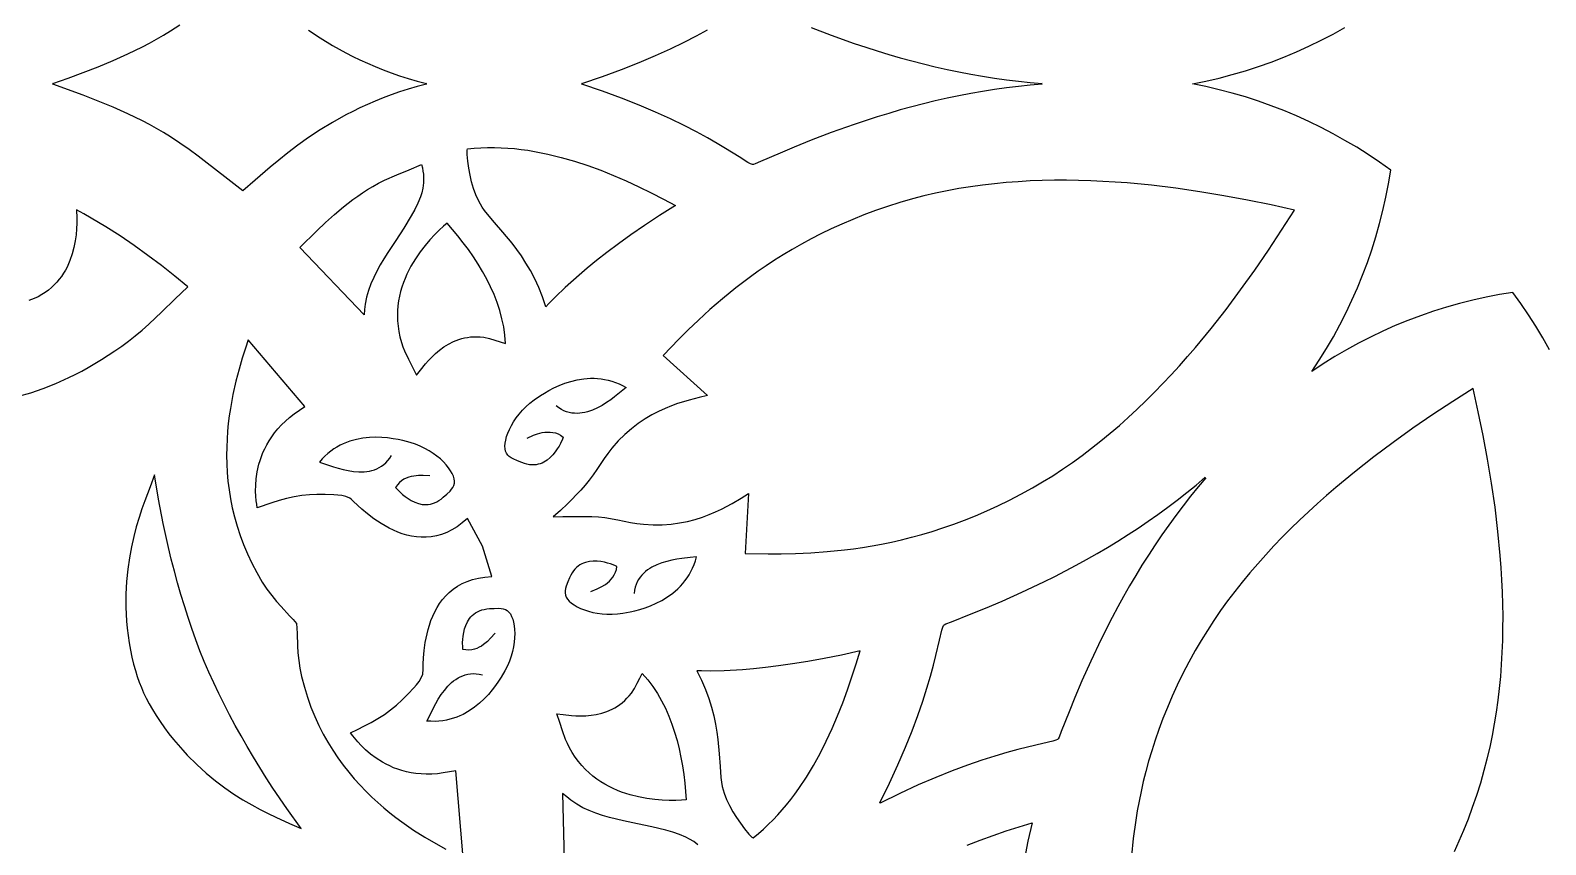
# Model space of a CAD drawing. Extents: x -125 to 125, y -125 to 125.
# Drawn here: x -71.8 to -2.5, y -34.9 to 2.4 of the extents above; entities that cross this region are included whole.
import ezdxf

# ---------------------------------------------------------------- set-up
doc = ezdxf.new("R2010")
doc.units = 0
doc.header["$MEASUREMENT"] = 0
doc.layers.add('LAYER_1', color=18, linetype='CONTINUOUS')
doc.layers.add('LAYER_2', color=150, linetype='CONTINUOUS')

msp = doc.modelspace()

# ---------------------------------------------------------------- linework, layer by layer
at = {"layer": 'LAYER_1'}
for points in [[(-59.096, 2.451), (-58.568, 2.101), (-58.001, 1.755), (-57.394, 1.417), (-57.075, 1.253), (-56.745, 1.092), (-56.404, 0.936), (-56.053, 0.785), (-55.69, 0.638), (-55.317, 0.498), (-54.931, 0.364), (-54.534, 0.237), (-54.126, 0.118), (-53.705, 0.006), (-53.735, -0.007), (-53.705, -0.021), (-54.126, -0.132), (-54.534, -0.252), (-54.931, -0.379), (-55.317, -0.513), (-55.69, -0.653), (-56.053, -0.799), (-56.404, -0.951), (-56.745, -1.107), (-57.075, -1.268), (-57.394, -1.432), (-58.001, -1.77), (-58.568, -2.116), (-59.096, -2.466), (-59.587, -2.816), (-60.043, -3.162), (-60.464, -3.498), (-60.852, -3.822), (-61.536, -4.413), (-62.105, -4.9), (-62.928, -4.271), (-63.745, -3.635), (-64.156, -3.321), (-64.572, -3.014), (-64.995, -2.717), (-65.427, -2.433), (-65.74, -2.239), (-66.058, -2.054), (-66.38, -1.875), (-66.707, -1.704), (-67.369, -1.38), (-68.044, -1.078), (-68.727, -0.795), (-69.417, -0.527), (-70.806, -0.021), (-70.781, -0.007), (-70.806, 0.006), (-70.111, 0.255), (-69.417, 0.512), (-68.727, 0.78), (-68.044, 1.063), (-67.369, 1.365), (-66.707, 1.689), (-66.38, 1.861), (-66.058, 2.039), (-65.74, 2.225), (-65.427, 2.418), (-64.995, 2.703)], [(-36.084, 2.572), (-35.167, 2.223), (-34.11, 1.847), (-33.588, 1.672), (-33.063, 1.504), (-32.535, 1.343), (-32.005, 1.189), (-31.473, 1.043), (-30.938, 0.905), (-30.401, 0.775), (-29.862, 0.653), (-29.322, 0.54), (-28.78, 0.436), (-28.236, 0.34), (-27.691, 0.254), (-27.145, 0.177), (-26.599, 0.11), (-26.051, 0.053), (-25.503, 0.006), (-25.604, -0.007), (-25.503, -0.021), (-26.051, -0.068), (-26.599, -0.125), (-27.145, -0.192), (-27.691, -0.269), (-28.236, -0.355), (-28.78, -0.45), (-29.322, -0.555), (-29.862, -0.668), (-30.401, -0.79), (-30.938, -0.92), (-31.473, -1.058), (-32.005, -1.204), (-32.535, -1.357), (-33.063, -1.518), (-34.11, -1.862), (-35.167, -2.237), (-36.084, -2.586), (-36.864, -2.901), (-37.509, -3.174), (-38.402, -3.566), (-38.653, -3.67), (-38.732, -3.695), (-38.779, -3.702), (-38.856, -3.675), (-38.983, -3.606), (-39.387, -3.353), (-40.002, -2.97), (-40.392, -2.738), (-40.837, -2.483), (-41.34, -2.209), (-41.903, -1.919), (-42.525, -1.615), (-43.208, -1.303), (-43.954, -0.983), (-44.763, -0.661), (-45.638, -0.339), (-46.579, -0.021), (-46.554, -0.007), (-46.579, 0.006), (-45.638, 0.325), (-44.763, 0.647), (-43.954, 0.969), (-43.208, 1.288), (-42.525, 1.601), (-41.903, 1.904), (-41.34, 2.194), (-40.837, 2.469)], [(-2.276, -12.189), (-2.58, -11.645), (-2.9, -11.109), (-3.235, -10.582), (-3.585, -10.065), (-3.951, -9.556), (-4.569, -9.658), (-5.184, -9.777), (-5.794, -9.913), (-6.399, -10.067), (-6.999, -10.237), (-7.594, -10.423), (-8.182, -10.627), (-8.765, -10.846), (-9.342, -11.082), (-9.911, -11.334), (-10.474, -11.602), (-11.029, -11.886), (-11.576, -12.186), (-12.115, -12.501), (-12.646, -12.832), (-13.168, -13.178), (-12.822, -12.656), (-12.491, -12.126), (-12.176, -11.587), (-11.876, -11.039), (-11.592, -10.484), (-11.324, -9.922), (-11.072, -9.352), (-10.837, -8.776), (-10.617, -8.193), (-10.414, -7.604), (-10.228, -7.01), (-10.058, -6.41), (-9.906, -5.805), (-9.77, -5.195), (-9.652, -4.581), (-9.551, -3.963), (-10.06, -3.598), (-10.579, -3.248), (-11.107, -2.913), (-11.643, -2.594), (-12.187, -2.289), (-12.74, -2.001), (-13.3, -1.728), (-13.867, -1.471), (-14.442, -1.231), (-15.023, -1.006), (-15.61, -0.798), (-16.204, -0.606), (-16.802, -0.431), (-17.407, -0.273), (-18.016, -0.132), (-18.63, -0.007), (-18.016, 0.117), (-17.407, 0.258), (-16.802, 0.417), (-16.204, 0.592), (-15.61, 0.783), (-15.023, 0.992), (-14.442, 1.216), (-13.868, 1.457), (-13.301, 1.714), (-12.741, 1.987), (-12.189, 2.276), (-11.645, 2.58)], [(-72.38, -14.317), (-71.82, -14.152), (-71.25, -13.956), (-70.669, -13.727), (-70.08, -13.463), (-69.783, -13.317), (-69.484, -13.161), (-69.183, -12.996), (-68.88, -12.82), (-68.576, -12.635), (-68.271, -12.439), (-67.964, -12.232), (-67.656, -12.014), (-67.347, -11.785), (-67.038, -11.545), (-66.721, -11.284), (-66.412, -11.013), (-65.813, -10.45), (-65.224, -9.874), (-64.63, -9.305), (-65.229, -8.813), (-65.837, -8.331), (-66.456, -7.861), (-67.086, -7.406), (-67.727, -6.968), (-68.38, -6.55), (-69.046, -6.154), (-69.384, -5.965), (-69.726, -5.783), (-69.711, -6.159), (-69.712, -6.389), (-69.723, -6.643), (-69.747, -6.916), (-69.787, -7.202), (-69.845, -7.497), (-69.925, -7.798), (-70.028, -8.099), (-70.159, -8.396), (-70.235, -8.541), (-70.319, -8.684), (-70.411, -8.823), (-70.512, -8.959), (-70.621, -9.09), (-70.74, -9.217), (-70.868, -9.338), (-71.007, -9.452), (-71.155, -9.561), (-71.314, -9.661), (-71.484, -9.755), (-71.666, -9.839), (-71.908, -9.934)], [(-52.022, -35.46), (-52.362, -31.466), (-52.651, -31.522), (-52.93, -31.57), (-53.199, -31.603), (-53.459, -31.62), (-53.709, -31.623), (-53.95, -31.613), (-54.182, -31.591), (-54.405, -31.557), (-54.618, -31.513), (-54.823, -31.46), (-55.018, -31.398), (-55.205, -31.328), (-55.383, -31.251), (-55.552, -31.169), (-55.712, -31.082), (-56.007, -30.896), (-56.267, -30.702), (-56.494, -30.507), (-56.687, -30.318), (-56.848, -30.142), (-57.074, -29.862), (-57.175, -29.725), (-56.858, -29.575), (-56.541, -29.418), (-56.228, -29.252), (-55.922, -29.075), (-55.625, -28.885), (-55.34, -28.68), (-55.069, -28.458), (-54.815, -28.218), (-54.544, -27.949), (-54.276, -27.674), (-54.152, -27.53), (-54.04, -27.379), (-53.943, -27.219), (-53.865, -27.049), (-53.853, -26.813), (-53.846, -26.583), (-53.832, -26.295), (-53.802, -25.96), (-53.752, -25.591), (-53.674, -25.198), (-53.623, -24.997), (-53.563, -24.794), (-53.493, -24.591), (-53.412, -24.39), (-53.319, -24.192), (-53.214, -23.999), (-53.097, -23.812), (-52.965, -23.632), (-52.818, -23.461), (-52.657, -23.301), (-52.479, -23.153), (-52.283, -23.018), (-52.07, -22.898), (-51.839, -22.795), (-51.588, -22.709), (-51.317, -22.643), (-51.025, -22.597), (-50.711, -22.574), (-51.137, -21.189), (-51.821, -19.911), (-52.059, -20.116), (-52.297, -20.29), (-52.536, -20.435), (-52.774, -20.552), (-53.011, -20.642), (-53.246, -20.708), (-53.48, -20.751), (-53.71, -20.772), (-53.938, -20.773), (-54.162, -20.756), (-54.383, -20.722), (-54.598, -20.673), (-54.809, -20.61), (-55.014, -20.536), (-55.214, -20.451), (-55.406, -20.357), (-55.592, -20.257), (-55.771, -20.15), (-56.104, -19.927), (-56.401, -19.702), (-56.658, -19.486), (-57.039, -19.135), (-57.154, -19.025), (-57.215, -18.976), (-57.39, -18.911), (-57.572, -18.867), (-57.758, -18.84), (-57.948, -18.825), (-58.332, -18.82), (-58.713, -18.822), (-59.063, -18.831), (-59.411, -18.866), (-59.757, -18.923), (-60.102, -18.999), (-60.443, -19.09), (-60.782, -19.194), (-61.448, -19.425), (-61.473, -19.256), (-61.494, -19.099), (-61.512, -18.899), (-61.522, -18.661), (-61.519, -18.39), (-61.496, -18.092), (-61.449, -17.771), (-61.372, -17.431), (-61.321, -17.256), (-61.26, -17.078), (-61.188, -16.898), (-61.105, -16.717), (-61.011, -16.535), (-60.904, -16.352), (-60.784, -16.17), (-60.651, -15.989), (-60.502, -15.809), (-60.339, -15.632), (-60.16, -15.457), (-59.964, -15.285), (-59.751, -15.118), (-59.519, -14.955), (-59.275, -14.79), (-61.86, -11.726), (-61.99, -12.118), (-62.133, -12.569), (-62.281, -13.074), (-62.427, -13.63), (-62.563, -14.232), (-62.68, -14.877), (-62.73, -15.215), (-62.773, -15.561), (-62.807, -15.916), (-62.833, -16.28), (-62.848, -16.651), (-62.852, -17.03), (-62.844, -17.415), (-62.823, -17.807), (-62.788, -18.205), (-62.739, -18.608), (-62.674, -19.015), (-62.591, -19.428), (-62.492, -19.844), (-62.373, -20.263), (-62.235, -20.686), (-62.077, -21.111), (-61.897, -21.538), (-61.695, -21.966), (-61.469, -22.395), (-61.219, -22.825), (-61.005, -23.152), (-60.786, -23.446), (-60.568, -23.711), (-60.354, -23.951), (-59.964, -24.366), (-59.797, -24.548), (-59.656, -24.717), (-59.634, -24.936), (-59.622, -25.183), (-59.603, -25.752), (-59.584, -26.072), (-59.551, -26.414), (-59.497, -26.777), (-59.418, -27.159), (-59.291, -27.639), (-59.147, -28.103), (-58.987, -28.549), (-58.812, -28.978), (-58.624, -29.39), (-58.423, -29.787), (-58.21, -30.167), (-57.986, -30.532), (-57.753, -30.881), (-57.51, -31.216), (-57.26, -31.536), (-57.004, -31.841), (-56.742, -32.133), (-56.475, -32.411), (-56.204, -32.676), (-55.931, -32.928), (-55.656, -33.167), (-55.38, -33.394), (-55.105, -33.609), (-54.831, -33.812), (-54.292, -34.185), (-53.77, -34.515), (-53.274, -34.805), (-52.812, -35.057)], [(-6.636, -35.17), (-6.415, -34.685), (-6.201, -34.185), (-5.995, -33.67), (-5.798, -33.138), (-5.61, -32.59), (-5.431, -32.026), (-5.264, -31.445), (-5.127, -30.92), (-5.003, -30.391), (-4.891, -29.859), (-4.792, -29.323), (-4.705, -28.785), (-4.63, -28.243), (-4.567, -27.7), (-4.514, -27.153), (-4.472, -26.605), (-4.441, -26.055), (-4.42, -25.503), (-4.409, -24.95), (-4.408, -24.395), (-4.415, -23.84), (-4.432, -23.284), (-4.457, -22.728), (-4.491, -22.171), (-4.532, -21.615), (-4.638, -20.503), (-4.772, -19.395), (-4.932, -18.291), (-5.115, -17.195), (-5.319, -16.107), (-5.54, -15.03), (-5.778, -13.966), (-6.698, -14.552), (-7.617, -15.157), (-8.53, -15.783), (-9.435, -16.43), (-10.329, -17.098), (-11.207, -17.787), (-12.069, -18.498), (-12.491, -18.863), (-12.909, -19.232), (-13.32, -19.608), (-13.725, -19.989), (-14.123, -20.377), (-14.514, -20.77), (-14.897, -21.169), (-15.273, -21.574), (-15.64, -21.985), (-15.998, -22.402), (-16.347, -22.826), (-16.687, -23.255), (-17.016, -23.691), (-17.336, -24.134), (-17.645, -24.582), (-17.942, -25.038), (-18.228, -25.499), (-18.503, -25.968), (-18.795, -26.497), (-19.068, -27.022), (-19.322, -27.542), (-19.558, -28.058), (-19.777, -28.568), (-19.98, -29.073), (-20.166, -29.572), (-20.337, -30.064), (-20.493, -30.55), (-20.635, -31.029), (-20.764, -31.501), (-20.879, -31.965), (-20.983, -32.421), (-21.075, -32.869), (-21.156, -33.308), (-21.227, -33.739), (-21.342, -34.57), (-21.423, -35.362)], [(-41.271, -34.863), (-41.462, -34.715), (-41.649, -34.599), (-41.824, -34.508), (-42.111, -34.39), (-42.42, -34.285), (-42.735, -34.192), (-43.379, -34.036), (-44.031, -33.901), (-44.683, -33.766), (-45.006, -33.692), (-45.325, -33.611), (-45.638, -33.52), (-45.945, -33.416), (-46.245, -33.297), (-46.535, -33.16), (-46.816, -33.003), (-47.085, -32.822), (-47.278, -32.671), (-47.466, -32.515), (-47.367, -36.778)], [(-28.943, -34.885), (-28.353, -34.651), (-27.758, -34.432), (-27.162, -34.227), (-26.566, -34.035), (-25.973, -33.854), (-26.16, -34.701), (-26.32, -35.498)]]:
    msp.add_lwpolyline(points, dxfattribs=at)
for points in [[(-51.821, -2.98), (-51.514, -2.951), (-51.207, -2.931), (-50.9, -2.921), (-50.592, -2.921), (-50.285, -2.93), (-49.977, -2.947), (-49.669, -2.974), (-49.362, -3.008), (-49.054, -3.051), (-48.748, -3.101), (-48.136, -3.224), (-47.526, -3.374), (-46.921, -3.549), (-46.319, -3.747), (-45.723, -3.965), (-45.133, -4.202), (-44.55, -4.454), (-43.975, -4.719), (-43.408, -4.996), (-42.851, -5.281), (-42.304, -5.573), (-43.035, -6.04), (-43.712, -6.49), (-44.337, -6.924), (-44.91, -7.338), (-45.434, -7.732), (-45.909, -8.104), (-46.336, -8.452), (-46.716, -8.773), (-47.343, -9.332), (-47.798, -9.768), (-48.09, -10.066), (-48.229, -10.213), (-48.383, -9.758), (-48.555, -9.332), (-48.74, -8.934), (-48.937, -8.562), (-49.143, -8.214), (-49.354, -7.89), (-49.569, -7.588), (-49.783, -7.307), (-50.2, -6.802), (-50.583, -6.364), (-50.909, -5.983), (-51.043, -5.811), (-51.154, -5.648), (-51.307, -5.376), (-51.436, -5.091), (-51.544, -4.795), (-51.632, -4.491), (-51.703, -4.182), (-51.76, -3.869), (-51.804, -3.555), (-51.839, -3.242), (-51.843, -3.11), (-51.835, -3.044)], [(-56.555, -10.587), (-59.5, -7.502), (-58.716, -6.74), (-58.318, -6.363), (-57.912, -5.996), (-57.496, -5.642), (-57.067, -5.306), (-56.847, -5.146), (-56.623, -4.993), (-56.394, -4.846), (-56.161, -4.707), (-55.892, -4.56), (-55.618, -4.425), (-55.059, -4.178), (-54.493, -3.943), (-53.93, -3.702), (-53.888, -3.854), (-53.859, -4.002), (-53.839, -4.146), (-53.83, -4.284), (-53.835, -4.546), (-53.866, -4.785), (-53.915, -5), (-53.975, -5.188), (-54.094, -5.474), (-54.238, -5.767), (-54.396, -6.055), (-54.74, -6.621), (-55.106, -7.178), (-55.472, -7.735), (-55.648, -8.015), (-55.816, -8.297), (-55.973, -8.584), (-56.117, -8.874), (-56.244, -9.17), (-56.353, -9.473), (-56.44, -9.782), (-56.503, -10.1), (-56.533, -10.343)], [(-47.896, -19.846), (-47.45, -19.827), (-47.002, -19.819), (-46.122, -19.821), (-45.825, -19.836), (-45.53, -19.87), (-44.943, -19.974), (-44.357, -20.091), (-44.063, -20.14), (-43.767, -20.176), (-43.325, -20.202), (-42.901, -20.199), (-42.496, -20.17), (-42.11, -20.118), (-41.743, -20.046), (-41.394, -19.956), (-41.065, -19.853), (-40.754, -19.738), (-40.463, -19.616), (-40.19, -19.488), (-39.703, -19.228), (-39.293, -18.983), (-38.96, -18.777), (-39.104, -21.517), (-38.062, -21.531), (-37.458, -21.53), (-36.804, -21.517), (-36.101, -21.486), (-35.352, -21.433), (-34.56, -21.352), (-34.149, -21.299), (-33.728, -21.238), (-33.298, -21.167), (-32.859, -21.085), (-32.411, -20.993), (-31.955, -20.89), (-31.491, -20.774), (-31.019, -20.645), (-30.54, -20.503), (-30.054, -20.347), (-29.561, -20.176), (-29.063, -19.99), (-28.558, -19.788), (-28.047, -19.569), (-27.532, -19.332), (-27.011, -19.078), (-26.486, -18.805), (-25.957, -18.513), (-25.489, -18.239), (-25.027, -17.953), (-24.572, -17.655), (-24.123, -17.346), (-23.681, -17.027), (-23.245, -16.697), (-22.816, -16.357), (-22.392, -16.008), (-21.975, -15.65), (-21.564, -15.283), (-21.159, -14.908), (-20.76, -14.524), (-20.367, -14.133), (-19.98, -13.735), (-19.598, -13.331), (-19.223, -12.919), (-18.853, -12.502), (-18.489, -12.079), (-17.778, -11.218), (-17.089, -10.34), (-16.422, -9.446), (-15.776, -8.542), (-15.15, -7.629), (-14.546, -6.71), (-13.961, -5.79), (-15.026, -5.553), (-16.104, -5.332), (-17.192, -5.129), (-18.289, -4.946), (-19.393, -4.786), (-20.502, -4.652), (-21.614, -4.547), (-22.171, -4.505), (-22.727, -4.472), (-23.284, -4.446), (-23.84, -4.43), (-24.395, -4.422), (-24.949, -4.424), (-25.503, -4.435), (-26.054, -4.456), (-26.605, -4.487), (-27.153, -4.529), (-27.699, -4.581), (-28.243, -4.645), (-28.785, -4.72), (-29.323, -4.807), (-29.859, -4.906), (-30.391, -5.017), (-30.92, -5.141), (-31.445, -5.279), (-32.026, -5.446), (-32.59, -5.624), (-33.138, -5.812), (-33.67, -6.01), (-34.185, -6.216), (-34.685, -6.43), (-35.17, -6.651), (-35.639, -6.878), (-36.093, -7.112), (-36.532, -7.35), (-36.957, -7.593), (-37.367, -7.839), (-37.763, -8.088), (-38.144, -8.34), (-38.512, -8.593), (-38.867, -8.847), (-39.536, -9.354), (-40.153, -9.857), (-40.72, -10.348), (-41.239, -10.824), (-41.711, -11.277), (-42.139, -11.703), (-42.866, -12.45), (-40.826, -14.286), (-41.207, -14.376), (-41.671, -14.493), (-41.928, -14.567), (-42.199, -14.654), (-42.482, -14.756), (-42.775, -14.875), (-43.075, -15.014), (-43.381, -15.173), (-43.691, -15.357), (-44.002, -15.565), (-44.312, -15.802), (-44.618, -16.067), (-44.92, -16.365), (-45.214, -16.696), (-45.398, -16.931), (-45.571, -17.174), (-45.904, -17.67), (-46.071, -17.917), (-46.245, -18.159), (-46.43, -18.392), (-46.629, -18.612), (-47.249, -19.236), (-47.57, -19.546)], [(-66.755, -27.658), (-66.65, -27.895), (-66.529, -28.143), (-66.393, -28.402), (-66.242, -28.669), (-66.075, -28.941), (-65.895, -29.218), (-65.7, -29.497), (-65.491, -29.776), (-65.284, -30.037), (-65.074, -30.287), (-64.863, -30.527), (-64.65, -30.756), (-64.221, -31.183), (-63.79, -31.573), (-63.361, -31.926), (-62.934, -32.246), (-62.514, -32.535), (-62.103, -32.795), (-61.703, -33.028), (-61.317, -33.237), (-60.947, -33.424), (-60.597, -33.592), (-59.964, -33.879), (-59.441, -34.117), (-60.095, -33.202), (-60.727, -32.269), (-61.033, -31.796), (-61.332, -31.32), (-61.624, -30.841), (-61.908, -30.36), (-62.185, -29.877), (-62.454, -29.391), (-62.714, -28.905), (-62.965, -28.417), (-63.208, -27.929), (-63.441, -27.441), (-63.664, -26.953), (-63.877, -26.466), (-64.072, -25.971), (-64.26, -25.469), (-64.441, -24.959), (-64.615, -24.443), (-64.782, -23.921), (-64.943, -23.393), (-65.096, -22.86), (-65.243, -22.322), (-65.382, -21.781), (-65.515, -21.236), (-65.64, -20.688), (-65.758, -20.137), (-65.971, -19.031), (-66.155, -17.921), (-66.358, -18.459), (-66.602, -19.11), (-66.731, -19.476), (-66.859, -19.87), (-66.985, -20.291), (-67.103, -20.739), (-67.21, -21.213), (-67.303, -21.714), (-67.378, -22.242), (-67.432, -22.796), (-67.461, -23.376), (-67.465, -23.675), (-67.462, -23.981), (-67.45, -24.294), (-67.431, -24.613), (-67.402, -24.938), (-67.364, -25.269), (-67.314, -25.614), (-67.255, -25.949), (-67.187, -26.272), (-67.111, -26.582), (-67.029, -26.878), (-66.942, -27.157), (-66.85, -27.417)], [(-32.914, -32.924), (-32.941, -32.932), (-32.501, -32.041), (-32.11, -31.195), (-31.765, -30.395), (-31.463, -29.642), (-31.201, -28.937), (-30.976, -28.283), (-30.784, -27.68), (-30.622, -27.131), (-30.487, -26.635), (-30.376, -26.196), (-30.212, -25.49), (-30.104, -25.025), (-30.064, -24.887), (-30.028, -24.813), (-29.99, -24.785), (-29.917, -24.747), (-29.665, -24.643), (-28.757, -24.289), (-28.108, -24.026), (-27.334, -23.697), (-26.438, -23.295), (-25.425, -22.813), (-24.932, -22.568), (-24.442, -22.316), (-23.956, -22.056), (-23.472, -21.79), (-22.992, -21.517), (-22.516, -21.236), (-22.045, -20.949), (-21.578, -20.654), (-21.116, -20.352), (-20.658, -20.042), (-20.207, -19.725), (-19.76, -19.401), (-19.32, -19.069), (-18.886, -18.73), (-18.458, -18.383), (-18.038, -18.029), (-18.1, -18.11), (-18.018, -18.048), (-18.373, -18.469), (-18.72, -18.896), (-19.059, -19.33), (-19.391, -19.771), (-19.715, -20.217), (-20.032, -20.669), (-20.341, -21.126), (-20.644, -21.588), (-20.938, -22.055), (-21.226, -22.527), (-21.507, -23.003), (-21.78, -23.482), (-22.046, -23.966), (-22.305, -24.453), (-22.803, -25.435), (-23.284, -26.449), (-23.687, -27.344), (-24.016, -28.118), (-24.278, -28.767), (-24.632, -29.675), (-24.737, -29.927), (-24.774, -30), (-24.803, -30.039), (-24.877, -30.074), (-25.015, -30.115), (-25.48, -30.222), (-26.186, -30.386), (-26.625, -30.497), (-27.12, -30.632), (-27.67, -30.794), (-28.273, -30.986), (-28.927, -31.212), (-29.632, -31.474), (-30.385, -31.775), (-31.185, -32.12), (-32.031, -32.511), (-32.922, -32.951)], [(-38.74, -34.546), (-38.502, -34.35), (-38.271, -34.147), (-38.047, -33.936), (-37.829, -33.719), (-37.618, -33.495), (-37.413, -33.265), (-37.214, -33.029), (-37.021, -32.787), (-36.834, -32.54), (-36.652, -32.287), (-36.306, -31.768), (-35.982, -31.231), (-35.677, -30.679), (-35.392, -30.113), (-35.125, -29.538), (-34.875, -28.953), (-34.641, -28.363), (-34.422, -27.768), (-34.217, -27.172), (-34.025, -26.576), (-33.844, -25.983), (-34.691, -26.17), (-35.488, -26.33), (-36.236, -26.465), (-36.935, -26.578), (-37.584, -26.669), (-38.182, -26.742), (-38.73, -26.799), (-39.227, -26.84), (-40.065, -26.888), (-40.695, -26.901), (-41.112, -26.897), (-41.315, -26.892), (-41.102, -27.322), (-40.922, -27.745), (-40.771, -28.158), (-40.647, -28.56), (-40.547, -28.951), (-40.468, -29.33), (-40.406, -29.695), (-40.358, -30.045), (-40.296, -30.697), (-40.258, -31.278), (-40.218, -31.777), (-40.191, -31.994), (-40.155, -32.188), (-40.071, -32.489), (-39.96, -32.782), (-39.827, -33.067), (-39.675, -33.344), (-39.506, -33.613), (-39.325, -33.874), (-39.134, -34.128), (-38.938, -34.374), (-38.847, -34.47), (-38.795, -34.511)]]:
    msp.add_lwpolyline(points, close=True, dxfattribs=at)
at = {"layer": 'LAYER_2'}
for points in [[(-50.084, -11.901), (-50.111, -11.519), (-50.164, -11.14), (-50.242, -10.764), (-50.342, -10.391), (-50.464, -10.023), (-50.605, -9.659), (-50.765, -9.3), (-50.941, -8.947), (-51.132, -8.6), (-51.337, -8.26), (-51.553, -7.926), (-51.78, -7.601), (-52.015, -7.283), (-52.257, -6.973), (-52.505, -6.672), (-52.757, -6.381), (-52.924, -6.528), (-53.115, -6.705), (-53.323, -6.912), (-53.542, -7.148), (-53.766, -7.412), (-53.99, -7.703), (-54.207, -8.019), (-54.411, -8.36), (-54.506, -8.54), (-54.596, -8.725), (-54.679, -8.916), (-54.756, -9.112), (-54.824, -9.314), (-54.884, -9.521), (-54.935, -9.733), (-54.976, -9.951), (-55.006, -10.173), (-55.024, -10.4), (-55.03, -10.631), (-55.023, -10.867), (-55.002, -11.107), (-54.966, -11.352), (-54.915, -11.6), (-54.848, -11.853), (-54.783, -12.049), (-54.706, -12.241), (-54.529, -12.615), (-54.339, -12.984), (-54.155, -13.356), (-53.976, -13.126), (-53.741, -12.836), (-53.602, -12.679), (-53.449, -12.519), (-53.281, -12.359), (-53.098, -12.205), (-52.901, -12.059), (-52.687, -11.926), (-52.459, -11.809), (-52.215, -11.713), (-52.087, -11.674), (-51.955, -11.642), (-51.818, -11.617), (-51.678, -11.599), (-51.534, -11.59), (-51.386, -11.589), (-51.234, -11.597), (-51.077, -11.615), (-50.819, -11.668), (-50.568, -11.743), (-50.323, -11.825)], [(-43.82, -27.009), (-43.569, -27.299), (-43.338, -27.605), (-43.127, -27.926), (-42.934, -28.26), (-42.76, -28.607), (-42.603, -28.964), (-42.462, -29.33), (-42.337, -29.704), (-42.227, -30.085), (-42.131, -30.47), (-42.048, -30.859), (-41.978, -31.25), (-41.919, -31.641), (-41.872, -32.031), (-41.835, -32.419), (-41.807, -32.803), (-42.028, -32.818), (-42.289, -32.827), (-42.582, -32.828), (-42.904, -32.816), (-43.249, -32.788), (-43.613, -32.74), (-43.99, -32.67), (-44.375, -32.573), (-44.57, -32.513), (-44.764, -32.446), (-44.958, -32.37), (-45.151, -32.285), (-45.342, -32.191), (-45.531, -32.087), (-45.717, -31.973), (-45.9, -31.848), (-46.078, -31.712), (-46.251, -31.564), (-46.419, -31.405), (-46.581, -31.233), (-46.736, -31.048), (-46.884, -30.85), (-47.023, -30.639), (-47.155, -30.413), (-47.247, -30.228), (-47.328, -30.038), (-47.468, -29.648), (-47.594, -29.252), (-47.727, -28.859), (-47.437, -28.895), (-47.067, -28.934), (-46.857, -28.947), (-46.636, -28.953), (-46.404, -28.947), (-46.166, -28.927), (-45.923, -28.89), (-45.678, -28.833), (-45.434, -28.754), (-45.194, -28.649), (-45.075, -28.586), (-44.959, -28.516), (-44.845, -28.437), (-44.734, -28.351), (-44.625, -28.255), (-44.519, -28.151), (-44.417, -28.038), (-44.319, -27.914), (-44.175, -27.695), (-44.05, -27.464), (-43.935, -27.233)]]:
    msp.add_lwpolyline(points, close=True, dxfattribs=at)
for points in [[(-49.095, -16.228), (-48.804, -16.105), (-48.611, -16.036), (-48.395, -15.98), (-48.28, -15.962), (-48.163, -15.953), (-48.043, -15.955), (-47.921, -15.969), (-47.799, -15.997), (-47.677, -16.042), (-47.556, -16.105), (-47.437, -16.188), (-47.475, -16.279), (-47.565, -16.473), (-47.63, -16.595), (-47.709, -16.727), (-47.803, -16.862), (-47.911, -16.996), (-48.033, -17.123), (-48.171, -17.237), (-48.325, -17.334), (-48.407, -17.373), (-48.494, -17.407), (-48.585, -17.433), (-48.68, -17.451), (-48.779, -17.46), (-48.882, -17.46), (-48.989, -17.45), (-49.101, -17.43), (-49.217, -17.398), (-49.337, -17.354), (-49.534, -17.276), (-49.732, -17.189), (-49.824, -17.138), (-49.907, -17.077), (-49.98, -17.007), (-50.038, -16.924), (-50.076, -16.833), (-50.099, -16.725), (-50.105, -16.602), (-50.096, -16.467), (-50.071, -16.32), (-50.03, -16.164), (-49.973, -16), (-49.901, -15.831), (-49.813, -15.658), (-49.709, -15.482), (-49.591, -15.306), (-49.457, -15.131), (-49.308, -14.96), (-49.143, -14.793), (-48.964, -14.633), (-48.769, -14.482), (-48.479, -14.284), (-48.297, -14.17), (-48.092, -14.053), (-47.867, -13.937), (-47.623, -13.825), (-47.362, -13.723), (-47.086, -13.634), (-46.797, -13.563), (-46.496, -13.514), (-46.185, -13.491), (-46.027, -13.491), (-45.867, -13.499), (-45.706, -13.515), (-45.543, -13.541), (-45.379, -13.577), (-45.215, -13.623), (-45.05, -13.68), (-44.884, -13.748), (-44.718, -13.828), (-44.553, -13.92), (-44.781, -14.1), (-45.087, -14.343), (-45.264, -14.475), (-45.456, -14.607), (-45.66, -14.734), (-45.875, -14.85), (-46.098, -14.95), (-46.328, -15.029), (-46.445, -15.059), (-46.564, -15.081), (-46.683, -15.095), (-46.803, -15.101), (-46.923, -15.097), (-47.043, -15.083), (-47.163, -15.059), (-47.283, -15.023), (-47.403, -14.976), (-47.522, -14.915), (-47.639, -14.841), (-47.756, -14.754)], [(-53.544, -17.967), (-53.858, -17.95), (-54.064, -17.95), (-54.286, -17.971), (-54.4, -17.992), (-54.514, -18.023), (-54.626, -18.066), (-54.736, -18.12), (-54.841, -18.188), (-54.941, -18.272), (-55.033, -18.372), (-55.117, -18.49), (-55.05, -18.563), (-54.9, -18.715), (-54.797, -18.808), (-54.678, -18.905), (-54.544, -19.001), (-54.398, -19.091), (-54.239, -19.169), (-54.07, -19.23), (-53.893, -19.269), (-53.802, -19.278), (-53.709, -19.28), (-53.615, -19.274), (-53.52, -19.258), (-53.423, -19.234), (-53.326, -19.199), (-53.229, -19.153), (-53.13, -19.096), (-53.032, -19.027), (-52.934, -18.945), (-52.774, -18.805), (-52.618, -18.656), (-52.549, -18.577), (-52.491, -18.492), (-52.447, -18.401), (-52.42, -18.304), (-52.415, -18.205), (-52.43, -18.095), (-52.466, -17.978), (-52.521, -17.854), (-52.594, -17.724), (-52.686, -17.591), (-52.795, -17.456), (-52.92, -17.321), (-53.062, -17.188), (-53.219, -17.057), (-53.39, -16.932), (-53.576, -16.813), (-53.774, -16.702), (-53.985, -16.601), (-54.208, -16.511), (-54.443, -16.435), (-54.783, -16.346), (-54.993, -16.301), (-55.225, -16.26), (-55.477, -16.226), (-55.744, -16.204), (-56.024, -16.196), (-56.314, -16.205), (-56.611, -16.236), (-56.91, -16.292), (-57.21, -16.375), (-57.359, -16.428), (-57.507, -16.49), (-57.653, -16.56), (-57.798, -16.64), (-57.94, -16.729), (-58.079, -16.827), (-58.215, -16.937), (-58.348, -17.057), (-58.476, -17.188), (-58.601, -17.332), (-58.325, -17.423), (-57.955, -17.549), (-57.743, -17.613), (-57.518, -17.673), (-57.283, -17.723), (-57.042, -17.76), (-56.798, -17.779), (-56.554, -17.775), (-56.434, -17.763), (-56.315, -17.744), (-56.198, -17.717), (-56.084, -17.682), (-55.972, -17.638), (-55.863, -17.585), (-55.759, -17.521), (-55.658, -17.447), (-55.562, -17.361), (-55.47, -17.264), (-55.384, -17.155), (-55.304, -17.033)], [(-46.18, -23.251), (-45.888, -23.132), (-45.702, -23.045), (-45.51, -22.931), (-45.416, -22.863), (-45.326, -22.786), (-45.243, -22.7), (-45.167, -22.604), (-45.101, -22.497), (-45.046, -22.379), (-45.005, -22.249), (-44.979, -22.107), (-45.071, -22.07), (-45.272, -21.996), (-45.404, -21.956), (-45.553, -21.918), (-45.715, -21.889), (-45.886, -21.87), (-46.062, -21.867), (-46.241, -21.884), (-46.417, -21.924), (-46.504, -21.955), (-46.588, -21.992), (-46.671, -22.038), (-46.751, -22.093), (-46.827, -22.156), (-46.9, -22.229), (-46.969, -22.312), (-47.034, -22.405), (-47.093, -22.51), (-47.147, -22.626), (-47.232, -22.82), (-47.31, -23.021), (-47.339, -23.123), (-47.355, -23.225), (-47.356, -23.326), (-47.339, -23.425), (-47.302, -23.517), (-47.241, -23.609), (-47.159, -23.7), (-47.057, -23.79), (-46.935, -23.875), (-46.796, -23.957), (-46.64, -24.032), (-46.469, -24.101), (-46.284, -24.162), (-46.087, -24.213), (-45.879, -24.253), (-45.66, -24.282), (-45.434, -24.298), (-45.2, -24.299), (-44.96, -24.286), (-44.715, -24.255), (-44.37, -24.19), (-44.161, -24.142), (-43.933, -24.08), (-43.691, -24.003), (-43.44, -23.909), (-43.183, -23.797), (-42.925, -23.664), (-42.67, -23.51), (-42.423, -23.332), (-42.187, -23.129), (-42.075, -23.017), (-41.968, -22.898), (-41.865, -22.772), (-41.768, -22.639), (-41.678, -22.498), (-41.594, -22.349), (-41.517, -22.192), (-41.449, -22.027), (-41.388, -21.853), (-41.336, -21.671), (-41.625, -21.705), (-42.013, -21.75), (-42.232, -21.782), (-42.461, -21.824), (-42.695, -21.878), (-42.929, -21.948), (-43.157, -22.035), (-43.376, -22.142), (-43.48, -22.204), (-43.579, -22.272), (-43.673, -22.346), (-43.762, -22.427), (-43.844, -22.514), (-43.92, -22.609), (-43.987, -22.711), (-44.047, -22.822), (-44.098, -22.94), (-44.139, -23.067), (-44.17, -23.202), (-44.191, -23.347)], [(-50.556, -25.167), (-50.766, -25.401), (-50.911, -25.547), (-51.083, -25.689), (-51.179, -25.755), (-51.281, -25.813), (-51.391, -25.863), (-51.507, -25.902), (-51.629, -25.928), (-51.759, -25.939), (-51.895, -25.934), (-52.038, -25.909), (-52.042, -25.811), (-52.043, -25.597), (-52.036, -25.458), (-52.021, -25.306), (-51.994, -25.143), (-51.954, -24.976), (-51.897, -24.809), (-51.821, -24.646), (-51.723, -24.494), (-51.665, -24.423), (-51.601, -24.356), (-51.53, -24.293), (-51.452, -24.237), (-51.366, -24.186), (-51.273, -24.142), (-51.171, -24.105), (-51.062, -24.076), (-50.943, -24.056), (-50.815, -24.044), (-50.604, -24.03), (-50.388, -24.025), (-50.283, -24.033), (-50.182, -24.051), (-50.087, -24.084), (-49.999, -24.134), (-49.925, -24.201), (-49.859, -24.289), (-49.801, -24.397), (-49.752, -24.524), (-49.712, -24.667), (-49.683, -24.826), (-49.665, -24.999), (-49.658, -25.183), (-49.664, -25.377), (-49.682, -25.58), (-49.715, -25.79), (-49.762, -26.006), (-49.824, -26.224), (-49.902, -26.445), (-49.996, -26.666), (-50.108, -26.886), (-50.285, -27.19), (-50.402, -27.37), (-50.537, -27.563), (-50.691, -27.765), (-50.865, -27.97), (-51.057, -28.173), (-51.269, -28.372), (-51.5, -28.559), (-51.751, -28.732), (-52.022, -28.885), (-52.165, -28.953), (-52.313, -29.014), (-52.466, -29.067), (-52.625, -29.113), (-52.788, -29.151), (-52.956, -29.179), (-53.13, -29.198), (-53.309, -29.207), (-53.493, -29.205), (-53.682, -29.192), (-53.552, -28.933), (-53.379, -28.582), (-53.275, -28.387), (-53.157, -28.185), (-53.027, -27.983), (-52.882, -27.787), (-52.723, -27.601), (-52.548, -27.432), (-52.455, -27.355), (-52.358, -27.284), (-52.256, -27.22), (-52.15, -27.164), (-52.04, -27.116), (-51.925, -27.078), (-51.806, -27.048), (-51.682, -27.03), (-51.554, -27.022), (-51.421, -27.026), (-51.283, -27.043), (-51.14, -27.072)]]:
    msp.add_lwpolyline(points, dxfattribs=at)

doc.saveas('drawing.dxf')
